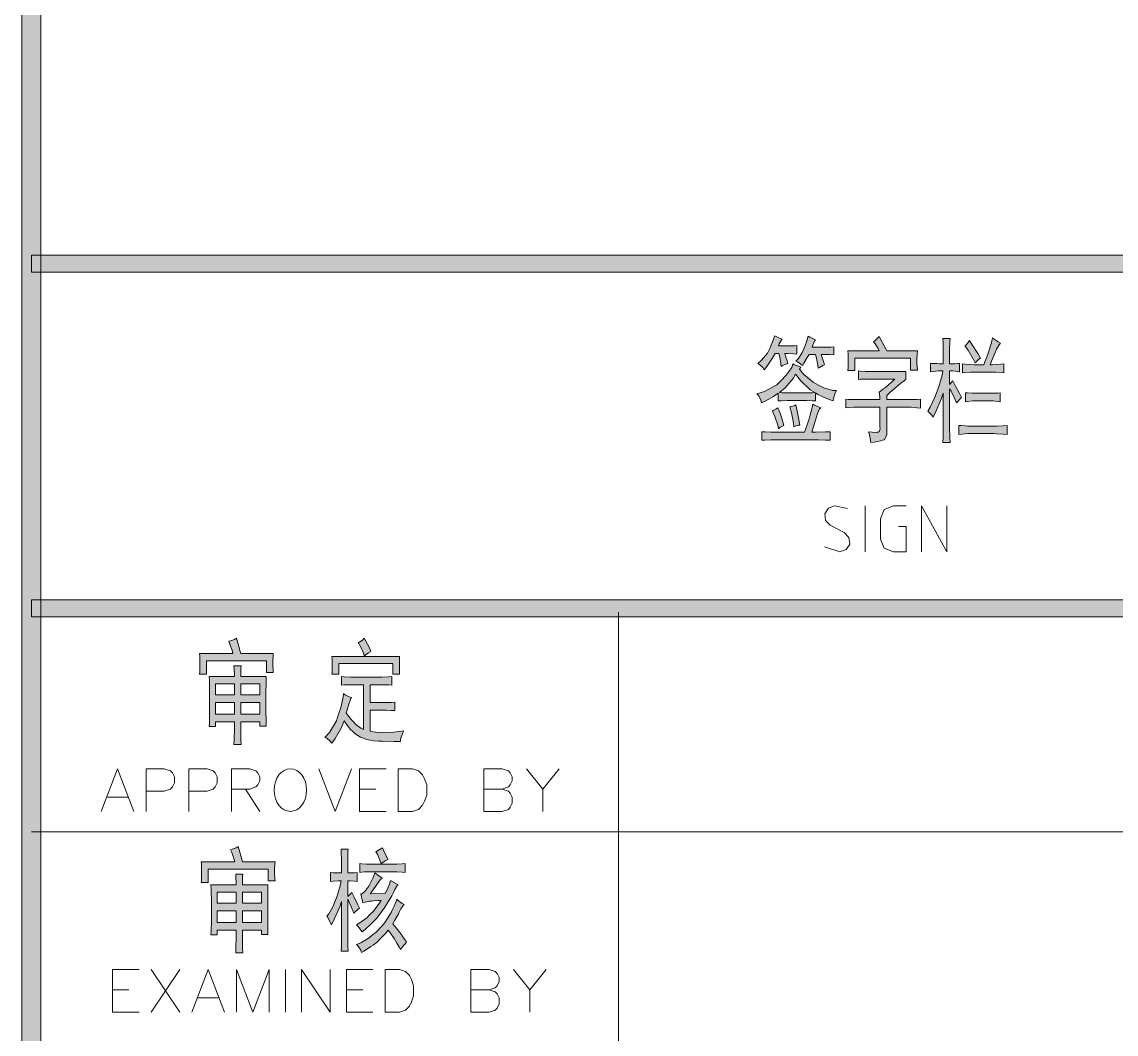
# Model space of a CAD drawing. Header units: millimetres. Extents: x 0 to 414, y 0 to 292.
# Drawn here: x 354.72 to 381.86, y 104.51 to 129.62 of the extents above; entities that cross this region are included whole.
import ezdxf

# ---------------------------------------------------------------- set-up
doc = ezdxf.new("R2010")
doc.units = ezdxf.units.MM

msp = doc.modelspace()

# ---------------------------------------------------------------- hatches: boundary and pattern name
h = msp.add_hatch(color=0)
h.dxf.hatch_style = 2
h.paths.add_polyline_path([(355.194306, 9.846028), (354.721583, 9.846028), (354.721583, 282.620861), (355.194306, 282.620861)])
h = msp.add_hatch(color=0)
h.dxf.hatch_style = 2
h.paths.add_polyline_path([(404.237472, 123.835583), (404.237472, 123.41225), (354.957944, 123.41225), (354.957944, 123.835583)])
h = msp.add_hatch(color=0)
h.dxf.hatch_style = 2
h.paths.add_polyline_path([(373.944444, 121.38025), (373.863306, 121.387306), (373.711611, 121.394361), (373.644583, 121.394361), (373.662222, 121.330861), (373.701028, 121.210917), (373.722194, 121.147417), (373.669278, 121.133306), (373.588139, 121.0945), (373.552861, 121.069806), (373.545806, 121.136833), (373.517583, 121.299111), (373.496417, 121.394361), (373.404694, 121.394361), (373.334139, 121.270889), (373.196556, 121.069806), (373.129528, 120.992194), (373.097778, 121.045111), (373.016639, 121.122722), (372.970778, 121.147417), (373.066028, 121.225028), (373.210667, 121.404944), (373.260056, 121.503722), (373.305917, 121.6025), (373.369417, 121.768306), (373.387056, 121.835333), (373.429389, 121.814167), (373.524639, 121.768306), (373.577556, 121.747139), (373.549333, 121.715389), (373.503472, 121.630722), (373.485833, 121.581333), (373.746889, 121.581333), (373.796278, 121.581333), (373.895056, 121.588389), (373.944444, 121.591917)])
h = msp.add_hatch(color=0)
h.dxf.hatch_style = 2
h.paths.add_polyline_path([(374.628833, 121.115667), (374.5865, 121.0945), (374.505361, 121.048639), (374.470083, 121.027472), (374.4595, 121.108611), (374.42775, 121.281472), (374.403056, 121.369667), (374.244306, 121.369667), (374.198444, 121.292056), (374.117306, 121.154472), (374.0785, 121.0945), (374.039694, 121.133306), (373.962083, 121.186222), (373.91975, 121.203861), (373.979722, 121.270889), (374.071444, 121.415528), (374.106722, 121.493139), (374.142, 121.57075), (374.201972, 121.736556), (374.226667, 121.82475), (374.265472, 121.796528), (374.353667, 121.754194), (374.403056, 121.736556), (374.378361, 121.69775), (374.336028, 121.6025), (374.318389, 121.549583), (374.628833, 121.549583), (374.667639, 121.549583), (374.784056, 121.553111), (374.861667, 121.560167), (374.861667, 121.359083), (374.748778, 121.366139), (374.590028, 121.369667), (374.544167, 121.369667), (374.561806, 121.320278), (374.600611, 121.193278)])
h = msp.add_hatch(color=0)
h.dxf.hatch_style = 2
h.paths.add_polyline_path([(375.9835, 121.814167), (376.061111, 121.676583), (376.156361, 121.496667), (376.174, 121.457861), (376.932472, 121.457861), (376.925417, 121.376722), (376.921889, 121.249722), (376.921889, 121.203861), (376.921889, 121.165056), (376.925417, 121.055694), (376.932472, 120.981611), (376.763139, 120.981611), (376.763139, 121.281472), (375.376722, 121.281472), (375.376722, 120.971028), (375.210917, 120.971028), (375.214444, 121.048639), (375.217972, 121.172111), (375.217972, 121.214444), (375.217972, 121.260306), (375.214444, 121.38025), (375.210917, 121.457861), (375.9835, 121.457861), (375.955278, 121.521361), (375.884722, 121.630722), (375.842389, 121.680111), (375.874139, 121.708333), (375.944694, 121.775361)])
h = msp.add_hatch(color=0)
h.dxf.hatch_style = 2
h.paths.add_polyline_path([(377.257028, 121.147417), (377.309944, 121.147417), (377.419306, 121.143889), (377.472222, 121.136833), (377.571, 121.136833), (377.571, 121.404944), (377.571, 121.486083), (377.567472, 121.669528), (377.563944, 121.768306), (377.747389, 121.768306), (377.736806, 121.680111), (377.72975, 121.496667), (377.72975, 121.404944), (377.72975, 121.136833), (377.828528, 121.136833), (377.863806, 121.136833), (377.937889, 121.143889), (377.980222, 121.147417), (377.980222, 120.939278), (377.962583, 120.942806), (377.877917, 120.953389), (377.814417, 120.960444), (377.72975, 120.960444), (377.72975, 120.628833), (377.814417, 120.717028), (377.870861, 120.604139), (377.980222, 120.399528), (378.029611, 120.304278), (377.994333, 120.272528), (377.934361, 120.2055), (377.902611, 120.17375), (377.853222, 120.283111), (377.768556, 120.455972), (377.72975, 120.515944), (377.72975, 119.662222), (377.72975, 119.545806), (377.736806, 119.309444), (377.747389, 119.185972), (377.563944, 119.185972), (377.567472, 119.312972), (377.571, 119.552861), (377.571, 119.662222), (377.571, 120.406583), (377.525139, 120.261944), (377.401667, 119.969139), (377.320528, 119.817444), (377.288778, 119.863306), (377.22175, 119.933861), (377.19, 119.962083), (377.249972, 120.060861), (377.366389, 120.307806), (377.422833, 120.455972), (377.47575, 120.604139), (377.546306, 120.854611), (377.563944, 120.960444), (377.454583, 120.960444), (377.257028, 120.939278)])
h = msp.add_hatch(color=0)
h.dxf.hatch_style = 2
h.paths.add_polyline_path([(378.992694, 121.648361), (378.960944, 121.609556), (378.897444, 121.500194), (378.865694, 121.433167), (378.833944, 121.362611), (378.770444, 121.203861), (378.735167, 121.115667), (378.795139, 121.115667), (378.869222, 121.122722), (379.010333, 121.133306), (379.077361, 121.136833), (379.077361, 120.914583), (379.010333, 120.921639), (378.865694, 120.928694), (378.784556, 120.928694), (378.336528, 120.928694), (378.251861, 120.928694), (378.11075, 120.921639), (378.054306, 120.914583), (378.054306, 121.136833), (378.11075, 121.133306), (378.251861, 121.122722), (378.336528, 121.115667), (378.576417, 121.115667), (378.608167, 121.186222), (378.661083, 121.330861), (378.685778, 121.404944), (378.710472, 121.4755), (378.766917, 121.666), (378.795139, 121.782417), (378.837472, 121.747139), (378.93625, 121.680111)])
h = msp.add_hatch(color=0)
h.dxf.hatch_style = 2
h.paths.add_polyline_path([(378.227167, 121.715389), (378.294194, 121.613083), (378.42825, 121.397889), (378.495278, 121.281472), (378.46, 121.25325), (378.3965, 121.193278), (378.361222, 121.161528), (378.311833, 121.263833), (378.188361, 121.4755), (378.11075, 121.581333), (378.135444, 121.6025), (378.195417, 121.669528)])
h = msp.add_hatch(color=0)
h.paths.add_polyline_path([(374.844028, 120.216083), (374.68175, 120.279583), (374.4595, 120.378361), (374.403056, 120.417167), (374.403056, 120.216083), (374.328972, 120.223139), (374.180806, 120.226667), (374.11025, 120.226667), (373.785694, 120.226667), (373.711611, 120.226667), (373.559917, 120.223139), (373.478778, 120.216083), (373.478778, 120.406583), (373.365889, 120.328972), (373.15775, 120.212556), (373.0625, 120.17375), (373.048389, 120.240778), (372.988417, 120.350139), (372.946083, 120.396), (373.136583, 120.448917), (373.4435, 120.61825), (373.559917, 120.734667), (373.672806, 120.847556), (373.817444, 121.048639), (373.845667, 121.136833), (373.888, 121.115667), (373.986778, 121.076861), (374.043222, 121.059222), (374.011472, 121.006306), (374.117306, 120.875778), (374.350139, 120.68175), (374.480667, 120.611194), (374.611194, 120.540639), (374.833444, 120.473611), (374.925167, 120.473611), (374.889889, 120.417167), (374.847556, 120.290167)])
h.paths.add_polyline_path([(373.514056, 120.42775), (373.577556, 120.420694), (373.715139, 120.417167), (373.785694, 120.417167), (374.11025, 120.417167), (374.180806, 120.417167), (374.318389, 120.420694), (374.385417, 120.42775), (374.269, 120.494778), (374.032639, 120.720556), (373.912694, 120.882833), (373.852722, 120.773472), (373.655167, 120.544167)])
h = msp.add_hatch(color=0)
h.dxf.hatch_style = 2
h.paths.add_polyline_path([(376.646722, 120.949861), (376.646722, 120.748778), (376.614972, 120.727611), (376.519722, 120.657056), (376.456222, 120.604139), (376.39625, 120.55475), (376.251611, 120.42775), (376.174, 120.350139), (376.174, 120.251361), (376.738444, 120.251361), (376.780778, 120.251361), (376.914833, 120.254889), (377.006556, 120.261944), (377.006556, 120.039694), (376.914833, 120.050278), (376.780778, 120.060861), (376.738444, 120.060861), (376.174, 120.060861), (376.174, 119.496417), (376.170472, 119.387056), (376.117556, 119.256528), (376.064639, 119.242417), (376.01525, 119.224778), (375.870611, 119.196556), (375.775361, 119.185972), (375.771833, 119.242417), (375.740083, 119.372944), (375.715389, 119.450556), (375.810639, 119.439972), (375.934111, 119.436444), (375.958806, 119.447028), (375.9835, 119.454083), (376.004667, 119.528167), (376.001139, 119.595194), (376.001139, 120.060861), (375.415528, 120.060861), (375.352028, 120.060861), (375.2215, 120.057333), (375.158, 120.050278), (375.158, 120.261944), (375.2215, 120.254889), (375.344972, 120.251361), (375.408472, 120.251361), (376.001139, 120.251361), (376.001139, 120.30075), (375.990556, 120.396), (375.9835, 120.438333), (376.018778, 120.4595), (376.103444, 120.523), (376.149306, 120.561806), (376.195167, 120.600611), (376.308056, 120.699389), (376.375083, 120.759361), (375.725972, 120.759361), (375.651889, 120.759361), (375.524889, 120.755833), (375.4755, 120.748778), (375.4755, 120.960444), (375.524889, 120.953389), (375.644833, 120.949861), (375.715389, 120.949861)])
h = msp.add_hatch(color=0)
h.dxf.hatch_style = 2
h.paths.add_polyline_path([(378.752806, 120.406583), (378.80925, 120.406583), (378.925667, 120.410111), (378.985639, 120.417167), (378.985639, 120.194917), (378.925667, 120.2055), (378.80925, 120.216083), (378.752806, 120.216083), (378.361222, 120.216083), (378.297722, 120.216083), (378.177778, 120.2055), (378.121333, 120.194917), (378.121333, 120.417167), (378.177778, 120.417167), (378.297722, 120.410111), (378.361222, 120.406583)])
h = msp.add_hatch(color=0)
h.dxf.hatch_style = 2
h.paths.add_polyline_path([(373.369417, 119.253), (373.298861, 119.253), (373.150694, 119.245944), (373.073083, 119.242417), (373.073083, 119.450556), (373.154222, 119.447028), (373.298861, 119.439972), (373.362361, 119.439972), (374.134944, 119.439972), (374.159639, 119.507), (374.216083, 119.672806), (374.244306, 119.775111), (374.272528, 119.873889), (374.318389, 120.057333), (374.336028, 120.138472), (374.381889, 120.11025), (374.480667, 120.067917), (374.537111, 120.050278), (374.505361, 120.018528), (374.452444, 119.905639), (374.42775, 119.8245), (374.403056, 119.743361), (374.343083, 119.552861), (374.311333, 119.439972), (374.424222, 119.439972), (374.653528, 119.447028), (374.769944, 119.450556), (374.769944, 119.242417), (374.653528, 119.245944), (374.477139, 119.253), (374.420694, 119.253)])
h = msp.add_hatch(color=0)
h.dxf.hatch_style = 2
h.paths.add_polyline_path([(373.471722, 120.050278), (373.524639, 119.916222), (373.598722, 119.6975), (373.619889, 119.605778), (373.588139, 119.595194), (373.521111, 119.556389), (373.485833, 119.528167), (373.471722, 119.619889), (373.397639, 119.835083), (373.337667, 119.962083), (373.358833, 119.979722), (373.425861, 120.022056)])
h = msp.add_hatch(color=0)
h.dxf.hatch_style = 2
h.paths.add_polyline_path([(373.870361, 119.574028), (373.85625, 119.672806), (373.806861, 119.923278), (373.771583, 120.071444), (373.803333, 120.0785), (373.877417, 120.099667), (373.91975, 120.117306), (373.937389, 120.050278), (373.986778, 119.799806), (374.018528, 119.619889), (373.979722, 119.612833), (373.902111, 119.591667)])
h = msp.add_hatch(color=0)
h.dxf.hatch_style = 2
h.paths.add_polyline_path([(378.826889, 119.595194), (378.897444, 119.595194), (379.06325, 119.60225), (379.162028, 119.605778), (379.162028, 119.387056), (379.06325, 119.390583), (378.897444, 119.401167), (378.826889, 119.408222), (378.177778, 119.408222), (377.962583, 119.387056), (377.962583, 119.605778), (378.0155, 119.605778), (378.124861, 119.60225), (378.177778, 119.595194)])
h = msp.add_hatch(color=0)
h.dxf.hatch_style = 2
h.paths.add_polyline_path([(354.957944, 114.860917), (354.957944, 115.28425), (404.237472, 115.28425), (404.237472, 114.860917)])
h = msp.add_hatch(color=0)
h.dxf.hatch_style = 2
h.paths.add_polyline_path([(360.041472, 114.33175), (360.083806, 114.194167), (360.136722, 114.003667), (360.150833, 113.954278), (360.955167, 113.954278), (360.951639, 113.88725), (360.948111, 113.767306), (360.948111, 113.710861), (360.948111, 113.654417), (360.951639, 113.538), (360.955167, 113.478028), (360.789361, 113.478028), (360.789361, 113.767306), (359.300639, 113.767306), (359.300639, 113.435694), (359.127778, 113.435694), (359.131306, 113.499194), (359.134833, 113.629722), (359.134833, 113.689694), (359.134833, 113.756722), (359.131306, 113.88725), (359.127778, 113.954278), (359.956806, 113.954278), (359.939167, 114.038944), (359.882722, 114.187111), (359.850972, 114.254139), (359.896833, 114.264722), (359.992083, 114.303528)])
h = msp.add_hatch(color=0)
h.dxf.hatch_style = 2
h.paths.add_polyline_path([(363.06125, 114.222389), (363.096528, 114.2365), (363.174139, 114.292944), (363.209417, 114.33175), (363.255278, 114.261194), (363.339944, 114.095389), (363.375222, 114.000139), (363.318778, 113.964861), (363.234111, 113.911944), (363.209417, 113.88725), (363.202361, 113.940167), (363.128278, 114.105972)])
h = msp.add_hatch(color=0)
h.dxf.hatch_style = 2
h.paths.add_polyline_path([(364.091361, 113.876667), (364.087833, 113.799056), (364.084306, 113.682639), (364.084306, 113.643833), (364.084306, 113.605028), (364.087833, 113.499194), (364.091361, 113.435694), (363.9185, 113.435694), (363.9185, 113.700278), (362.585, 113.700278), (362.585, 113.435694), (362.412139, 113.435694), (362.415667, 113.478028), (362.419194, 113.576806), (362.419194, 113.63325), (362.419194, 113.689694), (362.415667, 113.809639), (362.412139, 113.876667)])
h = msp.add_hatch(color=0)
h.paths.add_polyline_path([(359.992083, 113.37925), (359.992083, 113.435694), (359.988556, 113.566222), (359.9815, 113.643833), (360.157889, 113.643833), (360.154361, 113.573278), (360.150833, 113.439222), (360.150833, 113.37925), (360.782306, 113.37925), (360.778778, 113.262833), (360.771722, 112.945333), (360.771722, 112.747778), (360.771722, 112.55375), (360.778778, 112.253889), (360.782306, 112.148056), (360.623556, 112.148056), (360.623556, 112.257417), (360.150833, 112.257417), (360.150833, 112.091611), (360.154361, 111.809389), (360.157889, 111.692972), (359.9815, 111.692972), (359.988556, 111.809389), (359.992083, 112.091611), (359.992083, 112.257417), (359.526417, 112.257417), (359.526417, 112.137472), (359.367667, 112.137472), (359.371194, 112.218611), (359.374722, 112.514944), (359.374722, 112.723083), (359.374722, 112.93475), (359.371194, 113.262833), (359.367667, 113.37925)])
h.paths.add_polyline_path([(360.623556, 112.447917), (360.623556, 112.733667), (360.150833, 112.733667), (360.150833, 112.447917)])
h.paths.add_polyline_path([(359.992083, 112.447917), (359.992083, 112.733667), (359.526417, 112.733667), (359.526417, 112.447917)])
h.paths.add_polyline_path([(360.623556, 112.924167), (360.623556, 113.199333), (360.150833, 113.199333), (360.150833, 112.924167)])
h.paths.add_polyline_path([(359.992083, 112.924167), (359.992083, 113.199333), (359.526417, 113.199333), (359.526417, 112.924167)])
h = msp.add_hatch(color=0)
h.dxf.hatch_style = 2
h.paths.add_polyline_path([(363.576306, 113.368667), (363.653917, 113.368667), (363.816194, 113.372194), (363.900861, 113.37925), (363.900861, 113.167583), (363.826778, 113.174639), (363.646861, 113.178167), (363.544556, 113.178167), (363.361111, 113.178167), (363.361111, 112.733667), (363.710361, 112.733667), (363.756222, 112.733667), (363.883222, 112.740722), (363.967889, 112.747778), (363.967889, 112.536111), (363.883222, 112.539639), (363.752694, 112.546694), (363.699778, 112.546694), (363.361111, 112.546694), (363.361111, 112.024583), (363.533972, 111.996361), (363.95025, 112.003417), (364.193667, 112.035167), (364.158389, 111.964611), (364.116056, 111.830556), (364.109, 111.770583), (363.943194, 111.770583), (363.668028, 111.777639), (363.558667, 111.781167), (363.452833, 111.788222), (363.269389, 111.819972), (363.195306, 111.848194), (363.117694, 111.876417), (362.987167, 111.957556), (362.927194, 112.014), (362.87075, 112.070444), (362.761389, 112.2045), (362.712, 112.282111), (362.644972, 112.119833), (362.48975, 111.841139), (362.405083, 111.724722), (362.366278, 111.777639), (362.281611, 111.848194), (362.23575, 111.869361), (362.352167, 111.992833), (362.525028, 112.282111), (362.577944, 112.447917), (362.630861, 112.613722), (362.690833, 112.867722), (362.694361, 112.955917), (362.736694, 112.924167), (362.835472, 112.874778), (362.895444, 112.857139), (362.881333, 112.835972), (362.856639, 112.765417), (362.839, 112.719556), (362.824889, 112.670167), (362.789611, 112.55375), (362.768444, 112.479667), (362.800194, 112.430278), (362.884861, 112.317389), (362.944833, 112.253889), (363.001278, 112.190389), (363.128278, 112.098667), (363.195306, 112.070444), (363.195306, 113.178167), (362.927194, 113.178167), (362.856639, 113.178167), (362.715528, 113.174639), (362.644972, 113.167583), (362.644972, 113.37925), (362.715528, 113.372194), (362.881333, 113.368667), (362.976583, 113.368667)])
h = msp.add_hatch(color=0)
h.dxf.hatch_style = 2
h.paths.add_polyline_path([(360.083806, 109.163556), (360.126139, 109.025972), (360.179056, 108.839), (360.193167, 108.786083), (361.001028, 108.786083), (360.993972, 108.722583), (360.990444, 108.599111), (360.990444, 108.542667), (360.990444, 108.48975), (360.993972, 108.373333), (361.001028, 108.309833), (360.831694, 108.309833), (360.831694, 108.599111), (359.342972, 108.599111), (359.342972, 108.2675), (359.170111, 108.2675), (359.173639, 108.334528), (359.177167, 108.461528), (359.177167, 108.5215), (359.177167, 108.588528), (359.173639, 108.722583), (359.170111, 108.786083), (360.002667, 108.786083), (359.9815, 108.87075), (359.925056, 109.018917), (359.893306, 109.085944), (359.939167, 109.096528), (360.034417, 109.135333)])
h = msp.add_hatch(color=0)
h.dxf.hatch_style = 2
h.paths.add_polyline_path([(363.668028, 109.131806), (363.692722, 109.075361), (363.756222, 108.930722), (363.795028, 108.842528), (363.731528, 108.810778), (363.650389, 108.754333), (363.629222, 108.733167), (363.597472, 108.824889), (363.5375, 108.976583), (363.502222, 109.033028), (363.565722, 109.071833), (363.650389, 109.121222)])
h = msp.add_hatch(color=0)
h.dxf.hatch_style = 2
h.paths.add_polyline_path([(362.644972, 108.754333), (362.644972, 108.849583), (362.641444, 109.018917), (362.637917, 109.096528), (362.814306, 109.096528), (362.80725, 109.033028), (362.803722, 108.860167), (362.803722, 108.754333), (362.803722, 108.510917), (362.860167, 108.510917), (362.976583, 108.514444), (363.036556, 108.5215), (363.036556, 108.29925), (362.976583, 108.306306), (362.860167, 108.309833), (362.803722, 108.309833), (362.803722, 107.921778), (362.814306, 107.932361), (362.863694, 107.98175), (362.9025, 108.020556), (362.958944, 107.911194), (363.054194, 107.717167), (363.096528, 107.6325), (363.054194, 107.60075), (362.983639, 107.540778), (362.955417, 107.512556), (362.913083, 107.611333), (362.839, 107.784194), (362.803722, 107.85475), (362.803722, 107.036306), (362.803722, 106.919889), (362.80725, 106.687056), (362.814306, 106.570639), (362.637917, 106.570639), (362.644972, 106.690583), (362.652028, 106.923417), (362.644972, 107.036306), (362.644972, 107.801833), (362.606167, 107.667778), (362.479167, 107.3785), (362.398028, 107.223278), (362.36275, 107.297361), (362.309833, 107.399667), (362.288667, 107.434944), (362.334528, 107.494917), (362.429778, 107.667778), (362.479167, 107.777139), (362.528556, 107.890028), (362.609694, 108.154611), (362.637917, 108.309833), (362.574417, 108.309833), (362.443889, 108.306306), (362.373333, 108.29925), (362.373333, 108.5215), (362.447417, 108.514444), (362.585, 108.510917), (362.644972, 108.510917)])
h = msp.add_hatch(color=0)
h.dxf.hatch_style = 2
h.paths.add_polyline_path([(363.255278, 108.532083), (363.216472, 108.532083), (363.142389, 108.528556), (363.103583, 108.5215), (363.103583, 108.74375), (363.1565, 108.733167), (363.269389, 108.722583), (363.329361, 108.722583), (363.953778, 108.722583), (364.017278, 108.722583), (364.154861, 108.733167), (364.225417, 108.74375), (364.225417, 108.5215), (364.154861, 108.528556), (364.017278, 108.532083), (363.953778, 108.532083)])
h = msp.add_hatch(color=0)
h.paths.add_polyline_path([(360.034417, 108.211056), (360.034417, 108.2675), (360.030889, 108.398028), (360.027361, 108.475639), (360.200222, 108.475639), (360.196694, 108.405083), (360.193167, 108.271028), (360.193167, 108.211056), (360.824639, 108.211056), (360.821111, 108.094639), (360.817583, 107.777139), (360.817583, 107.579583), (360.817583, 107.385556), (360.821111, 107.085694), (360.824639, 106.979861), (360.665889, 106.979861), (360.665889, 107.089222), (360.193167, 107.089222), (360.193167, 106.923417), (360.196694, 106.641194), (360.200222, 106.524778), (360.027361, 106.524778), (360.030889, 106.641194), (360.034417, 106.923417), (360.034417, 107.089222), (359.56875, 107.089222), (359.56875, 106.969278), (359.41, 106.969278), (359.413528, 107.050417), (359.420583, 107.34675), (359.420583, 107.554889), (359.420583, 107.766556), (359.413528, 108.094639), (359.41, 108.211056)])
h.paths.add_polyline_path([(360.665889, 107.279722), (360.665889, 107.569), (360.193167, 107.569), (360.193167, 107.279722)])
h.paths.add_polyline_path([(360.034417, 107.279722), (360.034417, 107.569), (359.56875, 107.569), (359.56875, 107.279722)])
h.paths.add_polyline_path([(360.665889, 107.755972), (360.665889, 108.034667), (360.193167, 108.034667), (360.193167, 107.755972)])
h.paths.add_polyline_path([(360.034417, 107.755972), (360.034417, 108.034667), (359.56875, 108.034667), (359.56875, 107.755972)])
h = msp.add_hatch(color=0)
h.dxf.hatch_style = 2
h.paths.add_polyline_path([(363.128278, 107.988806), (363.152972, 107.988806), (363.227056, 108.052306), (363.279972, 108.115806), (363.329361, 108.179306), (363.428139, 108.376861), (363.477528, 108.510917), (363.653917, 108.376861), (363.618639, 108.348639), (363.555139, 108.271028), (363.523389, 108.221639), (363.491639, 108.17225), (363.4105, 108.055833), (363.361111, 107.988806), (363.728, 107.999389), (363.770333, 108.073472), (363.837361, 108.232222), (363.862056, 108.320417), (364.052556, 108.211056), (364.031389, 108.193417), (363.971417, 108.098167), (363.936139, 108.020556), (363.897333, 107.942944), (363.7915, 107.763028), (363.720944, 107.657194), (363.650389, 107.551361), (363.512806, 107.374972), (363.445778, 107.307944), (363.37875, 107.237389), (363.237639, 107.106861), (363.163556, 107.046889), (363.131806, 107.089222), (363.06125, 107.180944), (363.018917, 107.223278), (363.107111, 107.269139), (363.272917, 107.392611), (363.354056, 107.47375), (363.431667, 107.554889), (363.56925, 107.72775), (363.629222, 107.823), (363.562194, 107.823), (363.445778, 107.815944), (363.396389, 107.812417), (363.343472, 107.805361), (363.237639, 107.784194), (363.177667, 107.766556)])
h = msp.add_hatch(color=0)
h.dxf.hatch_style = 2
h.paths.add_polyline_path([(364.200722, 107.724222), (364.176028, 107.699528), (364.119583, 107.618389), (364.087833, 107.554889), (364.059611, 107.494917), (363.971417, 107.339694), (363.9185, 107.244444), (364.003167, 107.145667), (364.130167, 106.986917), (364.1725, 106.923417), (364.214833, 106.863444), (364.264222, 106.796417), (364.232472, 106.757611), (364.151333, 106.669417), (364.109, 106.612972), (364.084306, 106.662361), (364.024333, 106.768194), (363.989056, 106.824639), (363.953778, 106.881083), (363.862056, 107.011611), (363.802083, 107.089222), (363.745639, 107.018667), (363.636278, 106.898722), (363.586889, 106.852861), (363.5375, 106.803472), (363.431667, 106.718806), (363.375222, 106.68), (363.318778, 106.641194), (363.202361, 106.570639), (363.145917, 106.535361), (363.12475, 106.591806), (363.06125, 106.690583), (363.018917, 106.736444), (363.131806, 106.778778), (363.332889, 106.895194), (363.421083, 106.969278), (363.50575, 107.039833), (363.657444, 107.198583), (363.720944, 107.28325), (363.780917, 107.371444), (363.879694, 107.530194), (363.914972, 107.60075), (363.95025, 107.671306), (364.003167, 107.801833), (364.017278, 107.85475), (364.059611, 107.815944), (364.151333, 107.748917)])

# ---------------------------------------------------------------- linework, layer by layer
at = {"color": 0, "lineweight": 0}
for points in [[(355.194306, 9.846028), (354.721583, 9.846028), (354.721583, 282.620861), (355.194306, 282.620861)], [(404.237472, 123.835583), (404.237472, 123.41225), (354.957944, 123.41225), (354.957944, 123.835583)], [(373.944444, 121.38025), (373.863306, 121.387306), (373.711611, 121.394361), (373.644583, 121.394361), (373.662222, 121.330861), (373.701028, 121.210917), (373.722194, 121.147417), (373.669278, 121.133306), (373.588139, 121.0945), (373.552861, 121.069806), (373.545806, 121.136833), (373.517583, 121.299111), (373.496417, 121.394361), (373.404694, 121.394361), (373.334139, 121.270889), (373.196556, 121.069806), (373.129528, 120.992194), (373.097778, 121.045111), (373.016639, 121.122722), (372.970778, 121.147417), (373.066028, 121.225028), (373.210667, 121.404944), (373.260056, 121.503722), (373.305917, 121.6025), (373.369417, 121.768306), (373.387056, 121.835333), (373.429389, 121.814167), (373.524639, 121.768306), (373.577556, 121.747139), (373.549333, 121.715389), (373.503472, 121.630722), (373.485833, 121.581333), (373.746889, 121.581333), (373.796278, 121.581333), (373.895056, 121.588389), (373.944444, 121.591917)], [(374.628833, 121.115667), (374.5865, 121.0945), (374.505361, 121.048639), (374.470083, 121.027472), (374.4595, 121.108611), (374.42775, 121.281472), (374.403056, 121.369667), (374.244306, 121.369667), (374.198444, 121.292056), (374.117306, 121.154472), (374.0785, 121.0945), (374.039694, 121.133306), (373.962083, 121.186222), (373.91975, 121.203861), (373.979722, 121.270889), (374.071444, 121.415528), (374.106722, 121.493139), (374.142, 121.57075), (374.201972, 121.736556), (374.226667, 121.82475), (374.265472, 121.796528), (374.353667, 121.754194), (374.403056, 121.736556), (374.378361, 121.69775), (374.336028, 121.6025), (374.318389, 121.549583), (374.628833, 121.549583), (374.667639, 121.549583), (374.784056, 121.553111), (374.861667, 121.560167), (374.861667, 121.359083), (374.748778, 121.366139), (374.590028, 121.369667), (374.544167, 121.369667), (374.561806, 121.320278), (374.600611, 121.193278)], [(375.9835, 121.814167), (376.061111, 121.676583), (376.156361, 121.496667), (376.174, 121.457861), (376.932472, 121.457861), (376.925417, 121.376722), (376.921889, 121.249722), (376.921889, 121.203861), (376.921889, 121.165056), (376.925417, 121.055694), (376.932472, 120.981611), (376.763139, 120.981611), (376.763139, 121.281472), (375.376722, 121.281472), (375.376722, 120.971028), (375.210917, 120.971028), (375.214444, 121.048639), (375.217972, 121.172111), (375.217972, 121.214444), (375.217972, 121.260306), (375.214444, 121.38025), (375.210917, 121.457861), (375.9835, 121.457861), (375.955278, 121.521361), (375.884722, 121.630722), (375.842389, 121.680111), (375.874139, 121.708333), (375.944694, 121.775361)], [(377.257028, 121.147417), (377.309944, 121.147417), (377.419306, 121.143889), (377.472222, 121.136833), (377.571, 121.136833), (377.571, 121.404944), (377.571, 121.486083), (377.567472, 121.669528), (377.563944, 121.768306), (377.747389, 121.768306), (377.736806, 121.680111), (377.72975, 121.496667), (377.72975, 121.404944), (377.72975, 121.136833), (377.828528, 121.136833), (377.863806, 121.136833), (377.937889, 121.143889), (377.980222, 121.147417), (377.980222, 120.939278), (377.962583, 120.942806), (377.877917, 120.953389), (377.814417, 120.960444), (377.72975, 120.960444), (377.72975, 120.628833), (377.814417, 120.717028), (377.870861, 120.604139), (377.980222, 120.399528), (378.029611, 120.304278), (377.994333, 120.272528), (377.934361, 120.2055), (377.902611, 120.17375), (377.853222, 120.283111), (377.768556, 120.455972), (377.72975, 120.515944), (377.72975, 119.662222), (377.72975, 119.545806), (377.736806, 119.309444), (377.747389, 119.185972), (377.563944, 119.185972), (377.567472, 119.312972), (377.571, 119.552861), (377.571, 119.662222), (377.571, 120.406583), (377.525139, 120.261944), (377.401667, 119.969139), (377.320528, 119.817444), (377.288778, 119.863306), (377.22175, 119.933861), (377.19, 119.962083), (377.249972, 120.060861), (377.366389, 120.307806), (377.422833, 120.455972), (377.47575, 120.604139), (377.546306, 120.854611), (377.563944, 120.960444), (377.454583, 120.960444), (377.257028, 120.939278)], [(378.992694, 121.648361), (378.960944, 121.609556), (378.897444, 121.500194), (378.865694, 121.433167), (378.833944, 121.362611), (378.770444, 121.203861), (378.735167, 121.115667), (378.795139, 121.115667), (378.869222, 121.122722), (379.010333, 121.133306), (379.077361, 121.136833), (379.077361, 120.914583), (379.010333, 120.921639), (378.865694, 120.928694), (378.784556, 120.928694), (378.336528, 120.928694), (378.251861, 120.928694), (378.11075, 120.921639), (378.054306, 120.914583), (378.054306, 121.136833), (378.11075, 121.133306), (378.251861, 121.122722), (378.336528, 121.115667), (378.576417, 121.115667), (378.608167, 121.186222), (378.661083, 121.330861), (378.685778, 121.404944), (378.710472, 121.4755), (378.766917, 121.666), (378.795139, 121.782417), (378.837472, 121.747139), (378.93625, 121.680111)], [(378.227167, 121.715389), (378.294194, 121.613083), (378.42825, 121.397889), (378.495278, 121.281472), (378.46, 121.25325), (378.3965, 121.193278), (378.361222, 121.161528), (378.311833, 121.263833), (378.188361, 121.4755), (378.11075, 121.581333), (378.135444, 121.6025), (378.195417, 121.669528)], [(374.844028, 120.216083), (374.68175, 120.279583), (374.4595, 120.378361), (374.403056, 120.417167), (374.403056, 120.216083), (374.328972, 120.223139), (374.180806, 120.226667), (374.11025, 120.226667), (373.785694, 120.226667), (373.711611, 120.226667), (373.559917, 120.223139), (373.478778, 120.216083), (373.478778, 120.406583), (373.365889, 120.328972), (373.15775, 120.212556), (373.0625, 120.17375), (373.048389, 120.240778), (372.988417, 120.350139), (372.946083, 120.396), (373.136583, 120.448917), (373.4435, 120.61825), (373.559917, 120.734667), (373.672806, 120.847556), (373.817444, 121.048639), (373.845667, 121.136833), (373.888, 121.115667), (373.986778, 121.076861), (374.043222, 121.059222), (374.011472, 121.006306), (374.117306, 120.875778), (374.350139, 120.68175), (374.480667, 120.611194), (374.611194, 120.540639), (374.833444, 120.473611), (374.925167, 120.473611), (374.889889, 120.417167), (374.847556, 120.290167)], [(373.514056, 120.42775), (373.577556, 120.420694), (373.715139, 120.417167), (373.785694, 120.417167), (374.11025, 120.417167), (374.180806, 120.417167), (374.318389, 120.420694), (374.385417, 120.42775), (374.269, 120.494778), (374.032639, 120.720556), (373.912694, 120.882833), (373.852722, 120.773472), (373.655167, 120.544167)], [(376.646722, 120.949861), (376.646722, 120.748778), (376.614972, 120.727611), (376.519722, 120.657056), (376.456222, 120.604139), (376.39625, 120.55475), (376.251611, 120.42775), (376.174, 120.350139), (376.174, 120.251361), (376.738444, 120.251361), (376.780778, 120.251361), (376.914833, 120.254889), (377.006556, 120.261944), (377.006556, 120.039694), (376.914833, 120.050278), (376.780778, 120.060861), (376.738444, 120.060861), (376.174, 120.060861), (376.174, 119.496417), (376.170472, 119.387056), (376.117556, 119.256528), (376.064639, 119.242417), (376.01525, 119.224778), (375.870611, 119.196556), (375.775361, 119.185972), (375.771833, 119.242417), (375.740083, 119.372944), (375.715389, 119.450556), (375.810639, 119.439972), (375.934111, 119.436444), (375.958806, 119.447028), (375.9835, 119.454083), (376.004667, 119.528167), (376.001139, 119.595194), (376.001139, 120.060861), (375.415528, 120.060861), (375.352028, 120.060861), (375.2215, 120.057333), (375.158, 120.050278), (375.158, 120.261944), (375.2215, 120.254889), (375.344972, 120.251361), (375.408472, 120.251361), (376.001139, 120.251361), (376.001139, 120.30075), (375.990556, 120.396), (375.9835, 120.438333), (376.018778, 120.4595), (376.103444, 120.523), (376.149306, 120.561806), (376.195167, 120.600611), (376.308056, 120.699389), (376.375083, 120.759361), (375.725972, 120.759361), (375.651889, 120.759361), (375.524889, 120.755833), (375.4755, 120.748778), (375.4755, 120.960444), (375.524889, 120.953389), (375.644833, 120.949861), (375.715389, 120.949861)], [(378.752806, 120.406583), (378.80925, 120.406583), (378.925667, 120.410111), (378.985639, 120.417167), (378.985639, 120.194917), (378.925667, 120.2055), (378.80925, 120.216083), (378.752806, 120.216083), (378.361222, 120.216083), (378.297722, 120.216083), (378.177778, 120.2055), (378.121333, 120.194917), (378.121333, 120.417167), (378.177778, 120.417167), (378.297722, 120.410111), (378.361222, 120.406583)], [(373.369417, 119.253), (373.298861, 119.253), (373.150694, 119.245944), (373.073083, 119.242417), (373.073083, 119.450556), (373.154222, 119.447028), (373.298861, 119.439972), (373.362361, 119.439972), (374.134944, 119.439972), (374.159639, 119.507), (374.216083, 119.672806), (374.244306, 119.775111), (374.272528, 119.873889), (374.318389, 120.057333), (374.336028, 120.138472), (374.381889, 120.11025), (374.480667, 120.067917), (374.537111, 120.050278), (374.505361, 120.018528), (374.452444, 119.905639), (374.42775, 119.8245), (374.403056, 119.743361), (374.343083, 119.552861), (374.311333, 119.439972), (374.424222, 119.439972), (374.653528, 119.447028), (374.769944, 119.450556), (374.769944, 119.242417), (374.653528, 119.245944), (374.477139, 119.253), (374.420694, 119.253)], [(373.471722, 120.050278), (373.524639, 119.916222), (373.598722, 119.6975), (373.619889, 119.605778), (373.588139, 119.595194), (373.521111, 119.556389), (373.485833, 119.528167), (373.471722, 119.619889), (373.397639, 119.835083), (373.337667, 119.962083), (373.358833, 119.979722), (373.425861, 120.022056)], [(373.870361, 119.574028), (373.85625, 119.672806), (373.806861, 119.923278), (373.771583, 120.071444), (373.803333, 120.0785), (373.877417, 120.099667), (373.91975, 120.117306), (373.937389, 120.050278), (373.986778, 119.799806), (374.018528, 119.619889), (373.979722, 119.612833), (373.902111, 119.591667)], [(378.826889, 119.595194), (378.897444, 119.595194), (379.06325, 119.60225), (379.162028, 119.605778), (379.162028, 119.387056), (379.06325, 119.390583), (378.897444, 119.401167), (378.826889, 119.408222), (378.177778, 119.408222), (377.962583, 119.387056), (377.962583, 119.605778), (378.0155, 119.605778), (378.124861, 119.60225), (378.177778, 119.595194)], [(354.957944, 114.860917), (354.957944, 115.28425), (404.237472, 115.28425), (404.237472, 114.860917)], [(360.041472, 114.33175), (360.083806, 114.194167), (360.136722, 114.003667), (360.150833, 113.954278), (360.955167, 113.954278), (360.951639, 113.88725), (360.948111, 113.767306), (360.948111, 113.710861), (360.948111, 113.654417), (360.951639, 113.538), (360.955167, 113.478028), (360.789361, 113.478028), (360.789361, 113.767306), (359.300639, 113.767306), (359.300639, 113.435694), (359.127778, 113.435694), (359.131306, 113.499194), (359.134833, 113.629722), (359.134833, 113.689694), (359.134833, 113.756722), (359.131306, 113.88725), (359.127778, 113.954278), (359.956806, 113.954278), (359.939167, 114.038944), (359.882722, 114.187111), (359.850972, 114.254139), (359.896833, 114.264722), (359.992083, 114.303528)], [(363.06125, 114.222389), (363.096528, 114.2365), (363.174139, 114.292944), (363.209417, 114.33175), (363.255278, 114.261194), (363.339944, 114.095389), (363.375222, 114.000139), (363.318778, 113.964861), (363.234111, 113.911944), (363.209417, 113.88725), (363.202361, 113.940167), (363.128278, 114.105972)], [(364.091361, 113.876667), (364.087833, 113.799056), (364.084306, 113.682639), (364.084306, 113.643833), (364.084306, 113.605028), (364.087833, 113.499194), (364.091361, 113.435694), (363.9185, 113.435694), (363.9185, 113.700278), (362.585, 113.700278), (362.585, 113.435694), (362.412139, 113.435694), (362.415667, 113.478028), (362.419194, 113.576806), (362.419194, 113.63325), (362.419194, 113.689694), (362.415667, 113.809639), (362.412139, 113.876667)], [(359.992083, 113.37925), (359.992083, 113.435694), (359.988556, 113.566222), (359.9815, 113.643833), (360.157889, 113.643833), (360.154361, 113.573278), (360.150833, 113.439222), (360.150833, 113.37925), (360.782306, 113.37925), (360.778778, 113.262833), (360.771722, 112.945333), (360.771722, 112.747778), (360.771722, 112.55375), (360.778778, 112.253889), (360.782306, 112.148056), (360.623556, 112.148056), (360.623556, 112.257417), (360.150833, 112.257417), (360.150833, 112.091611), (360.154361, 111.809389), (360.157889, 111.692972), (359.9815, 111.692972), (359.988556, 111.809389), (359.992083, 112.091611), (359.992083, 112.257417), (359.526417, 112.257417), (359.526417, 112.137472), (359.367667, 112.137472), (359.371194, 112.218611), (359.374722, 112.514944), (359.374722, 112.723083), (359.374722, 112.93475), (359.371194, 113.262833), (359.367667, 113.37925)], [(359.992083, 112.924167), (359.992083, 113.199333), (359.526417, 113.199333), (359.526417, 112.924167)], [(360.623556, 112.924167), (360.623556, 113.199333), (360.150833, 113.199333), (360.150833, 112.924167)], [(363.576306, 113.368667), (363.653917, 113.368667), (363.816194, 113.372194), (363.900861, 113.37925), (363.900861, 113.167583), (363.826778, 113.174639), (363.646861, 113.178167), (363.544556, 113.178167), (363.361111, 113.178167), (363.361111, 112.733667), (363.710361, 112.733667), (363.756222, 112.733667), (363.883222, 112.740722), (363.967889, 112.747778), (363.967889, 112.536111), (363.883222, 112.539639), (363.752694, 112.546694), (363.699778, 112.546694), (363.361111, 112.546694), (363.361111, 112.024583), (363.533972, 111.996361), (363.95025, 112.003417), (364.193667, 112.035167), (364.158389, 111.964611), (364.116056, 111.830556), (364.109, 111.770583), (363.943194, 111.770583), (363.668028, 111.777639), (363.558667, 111.781167), (363.452833, 111.788222), (363.269389, 111.819972), (363.195306, 111.848194), (363.117694, 111.876417), (362.987167, 111.957556), (362.927194, 112.014), (362.87075, 112.070444), (362.761389, 112.2045), (362.712, 112.282111), (362.644972, 112.119833), (362.48975, 111.841139), (362.405083, 111.724722), (362.366278, 111.777639), (362.281611, 111.848194), (362.23575, 111.869361), (362.352167, 111.992833), (362.525028, 112.282111), (362.577944, 112.447917), (362.630861, 112.613722), (362.690833, 112.867722), (362.694361, 112.955917), (362.736694, 112.924167), (362.835472, 112.874778), (362.895444, 112.857139), (362.881333, 112.835972), (362.856639, 112.765417), (362.839, 112.719556), (362.824889, 112.670167), (362.789611, 112.55375), (362.768444, 112.479667), (362.800194, 112.430278), (362.884861, 112.317389), (362.944833, 112.253889), (363.001278, 112.190389), (363.128278, 112.098667), (363.195306, 112.070444), (363.195306, 113.178167), (362.927194, 113.178167), (362.856639, 113.178167), (362.715528, 113.174639), (362.644972, 113.167583), (362.644972, 113.37925), (362.715528, 113.372194), (362.881333, 113.368667), (362.976583, 113.368667)], [(359.992083, 112.447917), (359.992083, 112.733667), (359.526417, 112.733667), (359.526417, 112.447917)], [(360.623556, 112.447917), (360.623556, 112.733667), (360.150833, 112.733667), (360.150833, 112.447917)], [(364.052556, 110.034917), (364.052556, 111.09325), (364.408861, 111.09325), (364.557028, 111.043861), (364.659333, 110.941556), (364.708722, 110.842778), (364.761639, 110.691083), (364.761639, 110.437083), (364.708722, 110.285389), (364.659333, 110.186611), (364.557028, 110.084306), (364.408861, 110.034917)], [(360.083806, 109.163556), (360.126139, 109.025972), (360.179056, 108.839), (360.193167, 108.786083), (361.001028, 108.786083), (360.993972, 108.722583), (360.990444, 108.599111), (360.990444, 108.542667), (360.990444, 108.48975), (360.993972, 108.373333), (361.001028, 108.309833), (360.831694, 108.309833), (360.831694, 108.599111), (359.342972, 108.599111), (359.342972, 108.2675), (359.170111, 108.2675), (359.173639, 108.334528), (359.177167, 108.461528), (359.177167, 108.5215), (359.177167, 108.588528), (359.173639, 108.722583), (359.170111, 108.786083), (360.002667, 108.786083), (359.9815, 108.87075), (359.925056, 109.018917), (359.893306, 109.085944), (359.939167, 109.096528), (360.034417, 109.135333)], [(363.668028, 109.131806), (363.692722, 109.075361), (363.756222, 108.930722), (363.795028, 108.842528), (363.731528, 108.810778), (363.650389, 108.754333), (363.629222, 108.733167), (363.597472, 108.824889), (363.5375, 108.976583), (363.502222, 109.033028), (363.565722, 109.071833), (363.650389, 109.121222)], [(362.644972, 108.754333), (362.644972, 108.849583), (362.641444, 109.018917), (362.637917, 109.096528), (362.814306, 109.096528), (362.80725, 109.033028), (362.803722, 108.860167), (362.803722, 108.754333), (362.803722, 108.510917), (362.860167, 108.510917), (362.976583, 108.514444), (363.036556, 108.5215), (363.036556, 108.29925), (362.976583, 108.306306), (362.860167, 108.309833), (362.803722, 108.309833), (362.803722, 107.921778), (362.814306, 107.932361), (362.863694, 107.98175), (362.9025, 108.020556), (362.958944, 107.911194), (363.054194, 107.717167), (363.096528, 107.6325), (363.054194, 107.60075), (362.983639, 107.540778), (362.955417, 107.512556), (362.913083, 107.611333), (362.839, 107.784194), (362.803722, 107.85475), (362.803722, 107.036306), (362.803722, 106.919889), (362.80725, 106.687056), (362.814306, 106.570639), (362.637917, 106.570639), (362.644972, 106.690583), (362.652028, 106.923417), (362.644972, 107.036306), (362.644972, 107.801833), (362.606167, 107.667778), (362.479167, 107.3785), (362.398028, 107.223278), (362.36275, 107.297361), (362.309833, 107.399667), (362.288667, 107.434944), (362.334528, 107.494917), (362.429778, 107.667778), (362.479167, 107.777139), (362.528556, 107.890028), (362.609694, 108.154611), (362.637917, 108.309833), (362.574417, 108.309833), (362.443889, 108.306306), (362.373333, 108.29925), (362.373333, 108.5215), (362.447417, 108.514444), (362.585, 108.510917), (362.644972, 108.510917)], [(363.255278, 108.532083), (363.216472, 108.532083), (363.142389, 108.528556), (363.103583, 108.5215), (363.103583, 108.74375), (363.1565, 108.733167), (363.269389, 108.722583), (363.329361, 108.722583), (363.953778, 108.722583), (364.017278, 108.722583), (364.154861, 108.733167), (364.225417, 108.74375), (364.225417, 108.5215), (364.154861, 108.528556), (364.017278, 108.532083), (363.953778, 108.532083)], [(360.034417, 108.211056), (360.034417, 108.2675), (360.030889, 108.398028), (360.027361, 108.475639), (360.200222, 108.475639), (360.196694, 108.405083), (360.193167, 108.271028), (360.193167, 108.211056), (360.824639, 108.211056), (360.821111, 108.094639), (360.817583, 107.777139), (360.817583, 107.579583), (360.817583, 107.385556), (360.821111, 107.085694), (360.824639, 106.979861), (360.665889, 106.979861), (360.665889, 107.089222), (360.193167, 107.089222), (360.193167, 106.923417), (360.196694, 106.641194), (360.200222, 106.524778), (360.027361, 106.524778), (360.030889, 106.641194), (360.034417, 106.923417), (360.034417, 107.089222), (359.56875, 107.089222), (359.56875, 106.969278), (359.41, 106.969278), (359.413528, 107.050417), (359.420583, 107.34675), (359.420583, 107.554889), (359.420583, 107.766556), (359.413528, 108.094639), (359.41, 108.211056)], [(363.128278, 107.988806), (363.152972, 107.988806), (363.227056, 108.052306), (363.279972, 108.115806), (363.329361, 108.179306), (363.428139, 108.376861), (363.477528, 108.510917), (363.653917, 108.376861), (363.618639, 108.348639), (363.555139, 108.271028), (363.523389, 108.221639), (363.491639, 108.17225), (363.4105, 108.055833), (363.361111, 107.988806), (363.728, 107.999389), (363.770333, 108.073472), (363.837361, 108.232222), (363.862056, 108.320417), (364.052556, 108.211056), (364.031389, 108.193417), (363.971417, 108.098167), (363.936139, 108.020556), (363.897333, 107.942944), (363.7915, 107.763028), (363.720944, 107.657194), (363.650389, 107.551361), (363.512806, 107.374972), (363.445778, 107.307944), (363.37875, 107.237389), (363.237639, 107.106861), (363.163556, 107.046889), (363.131806, 107.089222), (363.06125, 107.180944), (363.018917, 107.223278), (363.107111, 107.269139), (363.272917, 107.392611), (363.354056, 107.47375), (363.431667, 107.554889), (363.56925, 107.72775), (363.629222, 107.823), (363.562194, 107.823), (363.445778, 107.815944), (363.396389, 107.812417), (363.343472, 107.805361), (363.237639, 107.784194), (363.177667, 107.766556)], [(360.034417, 107.755972), (360.034417, 108.034667), (359.56875, 108.034667), (359.56875, 107.755972)], [(360.665889, 107.755972), (360.665889, 108.034667), (360.193167, 108.034667), (360.193167, 107.755972)], [(364.200722, 107.724222), (364.176028, 107.699528), (364.119583, 107.618389), (364.087833, 107.554889), (364.059611, 107.494917), (363.971417, 107.339694), (363.9185, 107.244444), (364.003167, 107.145667), (364.130167, 106.986917), (364.1725, 106.923417), (364.214833, 106.863444), (364.264222, 106.796417), (364.232472, 106.757611), (364.151333, 106.669417), (364.109, 106.612972), (364.084306, 106.662361), (364.024333, 106.768194), (363.989056, 106.824639), (363.953778, 106.881083), (363.862056, 107.011611), (363.802083, 107.089222), (363.745639, 107.018667), (363.636278, 106.898722), (363.586889, 106.852861), (363.5375, 106.803472), (363.431667, 106.718806), (363.375222, 106.68), (363.318778, 106.641194), (363.202361, 106.570639), (363.145917, 106.535361), (363.12475, 106.591806), (363.06125, 106.690583), (363.018917, 106.736444), (363.131806, 106.778778), (363.332889, 106.895194), (363.421083, 106.969278), (363.50575, 107.039833), (363.657444, 107.198583), (363.720944, 107.28325), (363.780917, 107.371444), (363.879694, 107.530194), (363.914972, 107.60075), (363.95025, 107.671306), (364.003167, 107.801833), (364.017278, 107.85475), (364.059611, 107.815944), (364.151333, 107.748917)], [(360.034417, 107.279722), (360.034417, 107.569), (359.56875, 107.569), (359.56875, 107.279722)], [(360.665889, 107.279722), (360.665889, 107.569), (360.193167, 107.569), (360.193167, 107.279722)], [(363.728, 105.057222), (363.728, 106.115556), (364.084306, 106.115556), (364.232472, 106.062639), (364.334778, 105.963861), (364.384167, 105.861556), (364.437083, 105.709861), (364.437083, 105.459389), (364.384167, 105.307694), (364.334778, 105.205389), (364.232472, 105.106611), (364.084306, 105.057222)]]:
    msp.add_lwpolyline(points, close=True, dxfattribs=at)
for points in [[(375.196806, 117.549083), (374.879306, 117.612583), (374.724083, 117.556139), (374.632361, 117.415028), (374.65, 117.25275), (374.766417, 117.132806)], [(375.196806, 117.549083), (374.879306, 117.612583), (374.724083, 117.556139), (374.632361, 117.415028), (374.65, 117.25275), (374.766417, 117.132806)], [(375.196806, 117.549083), (374.879306, 117.612583), (374.724083, 117.556139), (374.632361, 117.415028), (374.65, 117.25275), (374.766417, 117.132806)], [(375.637778, 116.473111), (375.637778, 117.612583)], [(375.637778, 116.473111), (375.637778, 117.612583)], [(375.637778, 116.473111), (375.637778, 117.612583)], [(376.336278, 117.612583), (376.1105, 117.520861), (376.018778, 117.295083)], [(376.336278, 117.612583), (376.1105, 117.520861), (376.018778, 117.295083)], [(376.336278, 117.612583), (376.1105, 117.520861), (376.018778, 117.295083)], [(376.336278, 117.612583), (376.65025, 117.612583)], [(376.336278, 117.612583), (376.65025, 117.612583)], [(376.336278, 117.612583), (376.65025, 117.612583)], [(377.03125, 116.473111), (377.03125, 117.612583), (377.662722, 116.473111), (377.662722, 117.612583)], [(377.03125, 116.473111), (377.03125, 117.612583), (377.662722, 116.473111), (377.662722, 117.612583)], [(377.03125, 116.473111), (377.03125, 117.612583), (377.662722, 116.473111), (377.662722, 117.612583)], [(376.018778, 116.790611), (376.018778, 117.295083)], [(376.018778, 116.790611), (376.018778, 117.295083)], [(376.018778, 116.790611), (376.018778, 117.295083)], [(374.766417, 117.132806), (375.119194, 116.952889)], [(374.766417, 117.132806), (375.119194, 116.952889)], [(374.766417, 117.132806), (375.119194, 116.952889)], [(376.463278, 117.104583), (376.65025, 117.104583), (376.65025, 116.473111), (376.336278, 116.473111)], [(376.463278, 117.104583), (376.65025, 117.104583), (376.65025, 116.473111), (376.336278, 116.473111)], [(376.463278, 117.104583), (376.65025, 117.104583), (376.65025, 116.473111), (376.336278, 116.473111)], [(375.006306, 116.473111), (375.165056, 116.529556), (375.25325, 116.667139), (375.235611, 116.832944), (375.119194, 116.952889)], [(375.006306, 116.473111), (375.165056, 116.529556), (375.25325, 116.667139), (375.235611, 116.832944), (375.119194, 116.952889)], [(375.006306, 116.473111), (375.165056, 116.529556), (375.25325, 116.667139), (375.235611, 116.832944), (375.119194, 116.952889)], [(376.018778, 116.790611), (376.1105, 116.564833), (376.336278, 116.473111)], [(376.018778, 116.790611), (376.1105, 116.564833), (376.336278, 116.473111)], [(376.018778, 116.790611), (376.1105, 116.564833), (376.336278, 116.473111)], [(374.625306, 116.600111), (375.006306, 116.473111)], [(374.625306, 116.600111), (375.006306, 116.473111)], [(374.625306, 116.600111), (375.006306, 116.473111)], [(369.517083, 67.133611), (369.517083, 114.980861)], [(356.690083, 110.034917), (357.095778, 111.09325), (357.497944, 110.034917)], [(357.801333, 110.034917), (357.801333, 111.09325), (358.252889, 111.09325), (358.404583, 111.043861), (358.4575, 110.994472), (358.506889, 110.892167), (358.506889, 110.740472), (358.4575, 110.641694), (358.404583, 110.588778), (358.252889, 110.539389), (357.801333, 110.539389)], [(358.859667, 110.034917), (358.859667, 111.09325), (359.31475, 111.09325), (359.466444, 111.043861), (359.515833, 110.994472), (359.565222, 110.892167), (359.565222, 110.740472), (359.515833, 110.641694), (359.466444, 110.588778), (359.31475, 110.539389), (358.859667, 110.539389)], [(359.918, 110.034917), (359.918, 111.09325), (360.373083, 111.09325), (360.524778, 111.043861), (360.574167, 110.994472), (360.623556, 110.892167), (360.623556, 110.789861), (360.574167, 110.691083), (360.524778, 110.641694), (360.373083, 110.588778), (359.918, 110.588778)], [(362.087583, 111.09325), (362.48975, 110.034917), (362.895444, 111.09325)], [(363.096528, 110.034917), (363.096528, 111.09325), (363.752694, 111.09325)], [(366.179806, 110.034917), (366.179806, 111.09325), (366.634889, 111.09325), (366.786583, 111.043861), (366.835972, 110.994472), (366.885361, 110.892167), (366.885361, 110.789861), (366.835972, 110.691083), (366.786583, 110.641694), (366.634889, 110.588778)], [(367.238139, 111.09325), (367.643833, 110.588778), (368.046, 111.09325)], [(360.270778, 110.588778), (360.623556, 110.034917)], [(363.096528, 110.588778), (363.498694, 110.588778)], [(366.179806, 110.588778), (366.634889, 110.588778), (366.786583, 110.539389), (366.835972, 110.49), (366.885361, 110.387694), (366.885361, 110.236), (366.835972, 110.137222), (366.786583, 110.084306), (366.634889, 110.034917), (366.179806, 110.034917)], [(367.643833, 110.588778), (367.643833, 110.034917)], [(356.841778, 110.387694), (357.34625, 110.387694)], [(363.096528, 110.034917), (363.752694, 110.034917)], [(354.957944, 109.526917), (404.237472, 109.526917)], [(356.972306, 105.057222), (356.972306, 106.115556), (357.628472, 106.115556)], [(357.928333, 105.057222), (358.637417, 106.115556)], [(357.928333, 106.115556), (358.637417, 105.057222)], [(358.937278, 105.057222), (359.342972, 106.115556), (359.745139, 105.057222)], [(360.048528, 105.057222), (360.048528, 106.115556), (360.450694, 105.057222), (360.856389, 106.115556), (360.856389, 105.057222)], [(361.258556, 105.057222), (361.258556, 106.115556)], [(361.660722, 105.057222), (361.660722, 106.115556), (362.366278, 105.057222), (362.366278, 106.115556)], [(362.771972, 105.057222), (362.771972, 106.115556), (363.428139, 106.115556)], [(365.85525, 105.057222), (365.85525, 106.115556), (366.310333, 106.115556), (366.462028, 106.062639), (366.511417, 106.01325), (366.560806, 105.914472), (366.560806, 105.812167), (366.511417, 105.709861), (366.462028, 105.660472), (366.310333, 105.611083)], [(366.913583, 106.115556), (367.319278, 105.611083), (367.721444, 106.115556)], [(356.972306, 105.611083), (357.374472, 105.611083)], [(362.771972, 105.611083), (363.174139, 105.611083)], [(365.85525, 105.611083), (366.310333, 105.611083), (366.462028, 105.561694), (366.511417, 105.508778), (366.560806, 105.41), (366.560806, 105.258306), (366.511417, 105.156), (366.462028, 105.106611), (366.310333, 105.057222), (365.85525, 105.057222)], [(367.319278, 105.611083), (367.319278, 105.057222)], [(359.088972, 105.41), (359.593444, 105.41)], [(356.972306, 105.057222), (357.628472, 105.057222)], [(362.771972, 105.057222), (363.428139, 105.057222)]]:
    msp.add_lwpolyline(points, dxfattribs=at)
msp.add_ellipse((361.380264, 110.564083), major_axis=(0, 0.529167), ratio=0.763333, start_param=0, end_param=6.283185, dxfattribs=at)

doc.saveas('drawing.dxf')
